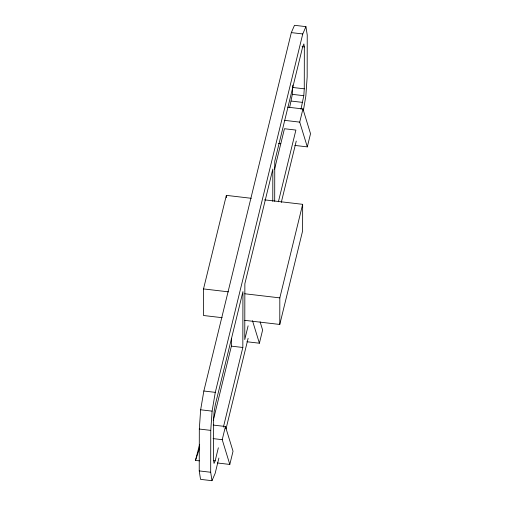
<?xml version="1.0" encoding="UTF-8"?>
<svg xmlns="http://www.w3.org/2000/svg" width="506" height="506" viewBox="0 0 506 506"><rect width="100%" height="100%" fill="white"/><g stroke="black" fill="none" stroke-linecap="round" stroke-linejoin="round"><path stroke-width="0.76" d="M218.896 458.044L215.151 473.388L211.976 480.7L200.534 479.359L199.237 470.915L199.313 429.037L200.654 409.79L203.848 391.012L291.323 32.612L294.492 25.3L305.94 26.641L307.237 35.085L307.161 76.963L305.82 96.21L303.391 110.479M251.267 198.295L226.353 195.367L203.52 288.92L203.475 315.497L222.159 317.692M211.976 480.7L210.686 472.256L210.755 430.385L212.103 411.138L215.29 392.359L302.765 33.953L305.94 26.641M226.346 197.713L226.353 195.367M213.26 420.41L231.387 346.142L231.4 338.274M223.399 427.115L242.829 347.483L242.931 291.627L215.271 404.945L214.133 411.65L213.652 418.525L213.576 460.397L214.038 463.414L215.176 460.802L218.352 447.785M272.778 201.337L272.835 169.08L244.86 283.721L244.759 339.577L248.117 325.82M274.695 201.299L274.764 161.174L302.746 46.539L303.878 43.927L304.34 46.944L304.27 88.822L303.79 95.691L300.969 109.264M244.74 320.342L279.78 324.454L279.824 297.876L302.658 204.323L264.505 199.845M289.71 107.158L292.341 94.35L292.829 85.103M302.658 204.323L302.613 230.9L279.78 324.454M199.37 460.865L195.474 460.409L199.68 444.268M274.581 169.156L284.448 128.726L295.896 130.074L278.395 201.78M217.321 462.971L229.806 464.438L222.223 439.682L225.436 426.507L213.228 425.072M294.827 145.418L307.313 146.885L299.723 122.129L302.942 108.948L287.68 107.158M226.018 428.879L248.117 338.318M281.273 202.476L296.257 141.079M229.806 464.438L233.026 451.263L225.436 426.507M246.909 341.752L259.395 343.213L262.614 330.038L260.084 321.784M307.313 146.885L310.526 133.71L302.942 108.948M195.474 460.409L199.68 447.816M291.323 32.612L302.765 33.953M302.05 46.678L304.34 46.944M292.822 87.475L304.27 88.822M292.341 94.35L303.79 95.691M291.203 101.055L302.645 102.402M284.461 120.333L299.723 122.129M278.439 143.495L280.779 143.767M203.52 288.92L228.434 291.848M244.784 293.765L279.824 297.876M231.387 346.142L242.829 347.483M203.848 391.012L215.29 392.359M200.654 409.79L212.103 411.138M199.313 429.037L210.755 430.385M213.064 438.607L222.223 439.682M213.646 460.624L215.176 460.802M199.237 470.915L210.686 472.256M252.494 320.709L259.395 343.213"/></g></svg>
